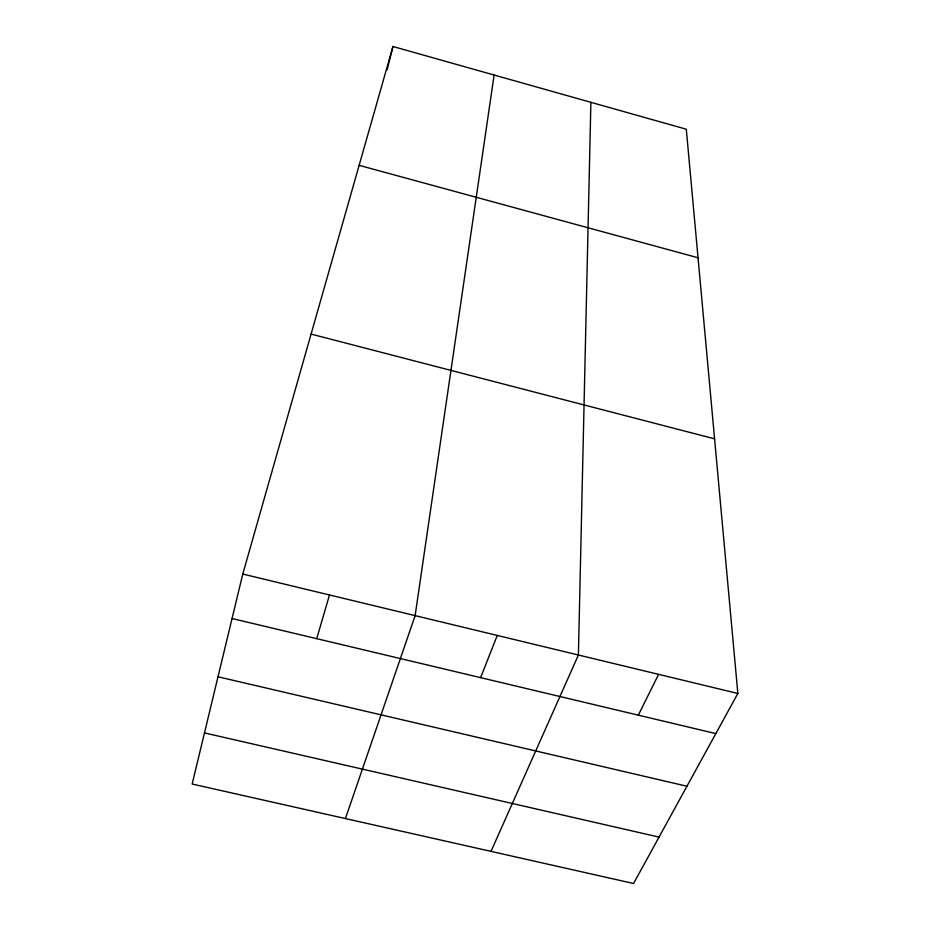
<?xml version="1.0" encoding="UTF-8"?>
<svg xmlns="http://www.w3.org/2000/svg" width="930" height="930" viewBox="0 0 930 930"><rect width="100%" height="100%" fill="white"/><g stroke="black" fill="none" stroke-linecap="round" stroke-linejoin="round"><path stroke-width="1.4" d="M590.887 102.312L578.402 655.011L491.017 851.369M494.109 75.028L415.129 615.625L345.425 818.563M242.777 574.054L192.15 784.025L633.574 883.5L737.85 693.466L686.294 129.224L392.96 46.5L242.777 574.054L737.85 693.466M387.124 69.75L392.96 46.5M316.723 638.678L329.487 594.968M480.612 677.656L497.248 635.434M638.329 715.158L658.591 674.343M204.472 732.921L659.033 837.116M218.015 676.784L686.944 786.245M232.058 618.531L715.833 733.596M311.097 334.079L714.589 438.844M359.131 165.331L698.035 257.761"/></g></svg>
